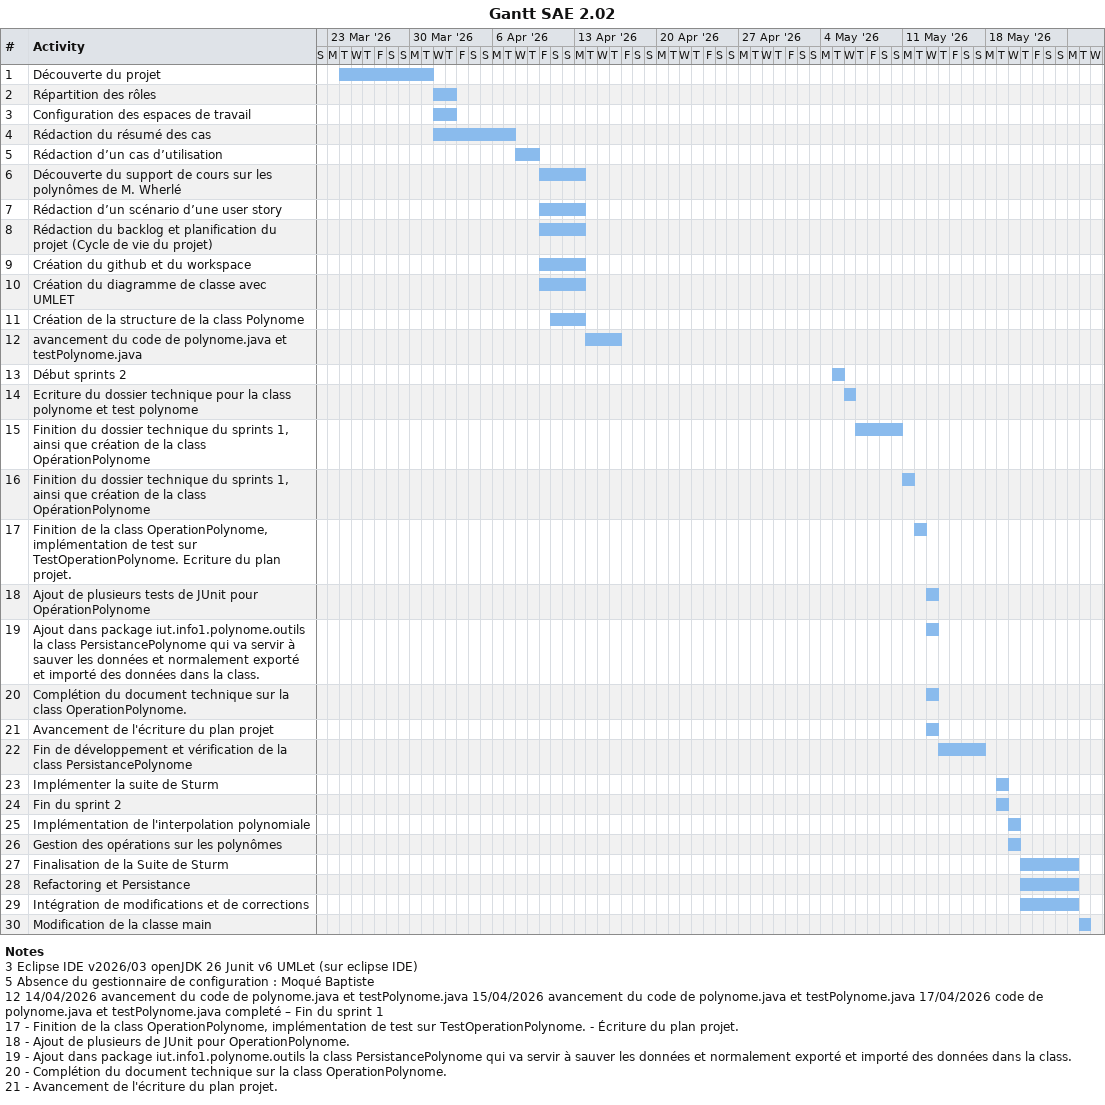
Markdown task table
Gantt SAE 2.02

| ID | Task | Start | Finish |
|---|---|---|---|
| 1 | Découverte du projet | 2026-03-24 | 2026-03-31 |
| 2 | Répartition des rôles | 2026-04-01 | 2026-04-02 |
| 3 | Configuration des espaces de travail | 2026-04-01 | 2026-04-02 |
| 4 | Rédaction du résumé des cas | 2026-04-01 | 2026-04-07 |
| 5 | Rédaction d’un cas d’utilisation | 2026-04-08 | 2026-04-09 |
| 6 | Découverte du support de cours sur les polynômes de M. Wherlé | 2026-04-10 | 2026-04-13 |
| 7 | Rédaction d’un scénario d’une user story | 2026-04-10 | 2026-04-13 |
| 8 | Rédaction du backlog et planification du projet (Cycle de vie du projet) | 2026-04-10 | 2026-04-13 |
| 9 | Création du github et du workspace | 2026-04-10 | 2026-04-13 |
| 10 | Création du diagramme de classe avec UMLET | 2026-04-10 | 2026-04-13 |
| 11 | Création de la structure de la class Polynome | 2026-04-11 | 2026-04-13 |
| 12 | avancement du code de polynome.java et testPolynome.java | 2026-04-14 | 2026-04-16 |
| 13 | Début sprints 2 | 2026-05-05 | 2026-05-05 |
| 14 | Ecriture du dossier technique pour la class polynome et test polynome | 2026-05-06 | 2026-05-06 |
| 15 | Finition du dossier technique du sprints 1, ainsi que création de la class OpérationPolynome | 2026-05-07 | 2026-05-10 |
| 16 | Finition du dossier technique du sprints 1, ainsi que création de la class OpérationPolynome | 2026-05-11 | 2026-05-11 |
| 17 | Finition de la class OperationPolynome, implémentation de test sur TestOperationPolynome. Ecriture du plan projet. | 2026-05-12 | 2026-05-12 |
| 18 | Ajout de plusieurs tests de JUnit pour OpérationPolynome | 2026-05-13 | 2026-05-13 |
| 19 | Ajout dans package iut.info1.polynome.outils la class PersistancePolynome qui va servir à sauver les données et normalement exporté et importé des données dans la class. | 2026-05-13 | 2026-05-13 |
| 20 | Complétion du document technique sur la class OperationPolynome. | 2026-05-13 | 2026-05-13 |
| 21 | Avancement de l'écriture du plan projet | 2026-05-13 | 2026-05-13 |
| 22 | Fin de développement et vérification de la class PersistancePolynome | 2026-05-14 | 2026-05-17 |
| 23 | Implémenter la suite de Sturm | 2026-05-19 | 2026-05-19 |
| 24 | Fin du sprint 2 | 2026-05-19 | 2026-05-19 |
| 25 | Implémentation de l'interpolation polynomiale | 2026-05-20 | 2026-05-20 |
| 26 | Gestion des opérations sur les polynômes | 2026-05-20 | 2026-05-20 |
| 27 | Finalisation de la Suite de Sturm | 2026-05-21 | 2026-05-25 |
| 28 | Refactoring et Persistance | 2026-05-21 | 2026-05-25 |
| 29 | Intégration de modifications et de corrections | 2026-05-21 | 2026-05-25 |
| 30 | Modification de la classe main | 2026-05-26 | 2026-05-26 |

Notes
- 3: Eclipse IDE v2026/03 openJDK 26 Junit v6 UMLet (sur eclipse IDE)
- 5: Absence du gestionnaire de configuration : Moqué Baptiste
- 12: 14/04/2026 avancement du code de polynome.java et testPolynome.java 15/04/2026 avancement du code de polynome.java et testPolynome.java 17/04/2026 code de polynome.java et testPolynome.java completé – Fin du sprint 1
- 17: - Finition de la class OperationPolynome, implémentation de test sur TestOperationPolynome. - Écriture du plan projet.
- 18: - Ajout de plusieurs de JUnit pour OperationPolynome.
- 19: - Ajout dans package iut.info1.polynome.outils la class PersistancePolynome qui va servir à sauver les données et normalement exporté et importé des données dans la class.
- 20: - Complétion du document technique sur la class OperationPolynome.
- 21: - Avancement de l'écriture du plan projet.
